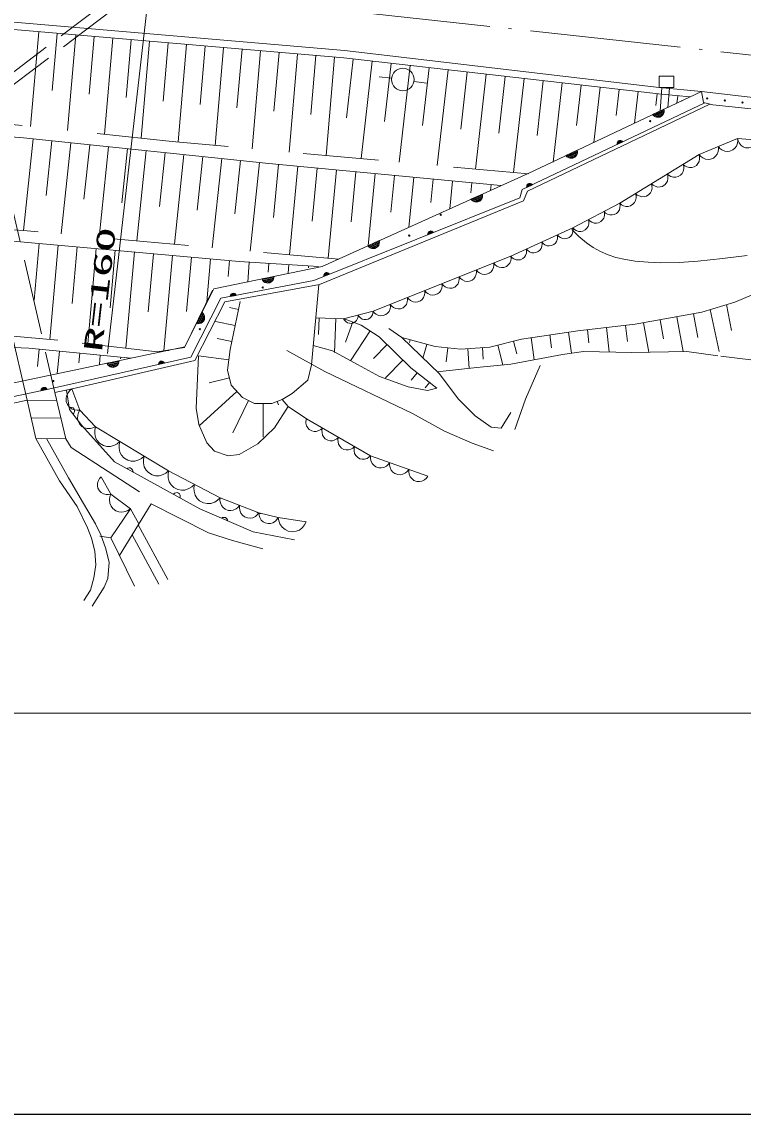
# Model space of a CAD drawing. Units: millimetres, scale not verified. Extents: x 63972 to 703972, y 2520 to 362520.
# Drawn here: x 211985 to 269367, y 187520 to 274430 of the extents above; entities that cross this region are included whole.
import ezdxf
from ezdxf.enums import TextEntityAlignment as Align

# ---------------------------------------------------------------- set-up
doc = ezdxf.new("R2010")
doc.units = ezdxf.units.MM
doc.header["$LTSCALE"] = 1000
for name, pattern in [('DASHED', [7.5, 6, -1.5]), ('DASHED_SPACED', [12, 6, -6]), ('LONG_DASHED_DOTTED', [15.25, 12, -1.5, 0.25, -1.5])]:
    doc.linetypes.add(name, pattern=pattern)
for name, color, linetype, lineweight in [('M-TTL-BAND', 7, 'Continuous', 25), ('S-BGD', 7, 'Continuous', 13), ('S-BGD-HTXT', 6, 'Continuous', 13), ('S-BMK', 2, 'LONG_DASHED_DOTTED', 13)]:
    doc.layers.add(name, color=color, linetype=linetype, lineweight=lineweight)
doc.styles.add('ＭＳ ゴシック', font='')
doc.styles.get('ＭＳ ゴシック').set_extended_font_data('MS Gothic')

# ---------------------------------------------------------------- blocks, each defined once
blk = doc.blocks.new('BUHIN6')
at = {"color": 7, "linetype": 'Continuous', "lineweight": 13}
blk.add_lwpolyline([(-588, -147), (-510, -271), (-411, -368), (-264, -469), (-117, -507), (32, -516), (214, -471), (342, -392), (453, -289), (535, -131), (574, 0), (588, 147)], dxfattribs=at)
blk = doc.blocks.new('BUHIN7')
at = {"color": 7, "linetype": 'Continuous', "lineweight": 13}
blk.add_lwpolyline([(-686, -274), (-571, -411), (-435, -512), (-241, -609), (-58, -631), (124, -618), (337, -534), (477, -418), (595, -275), (668, -71), (694, 94), (686, 274)], dxfattribs=at)
blk = doc.blocks.new('BUHIN8')
at = {"color": 7, "linetype": 'Continuous', "lineweight": 13}
blk.add_lwpolyline([(-616, -281), (-505, -402), (-376, -488), (-194, -569), (-25, -581), (141, -561), (331, -474), (455, -362), (557, -226), (615, -36), (631, 117), (616, 281)], dxfattribs=at)
blk = doc.blocks.new('BUHIN9')
at = {"color": 7, "linetype": 'Continuous', "lineweight": 13}
blk.add_lwpolyline([(-622, -327), (-500, -445), (-362, -527), (-168, -600), (8, -603), (178, -573), (371, -472), (493, -348), (590, -202), (639, -1), (647, 158), (622, 327)], dxfattribs=at)
blk = doc.blocks.new('BUHIN10')
at = {"color": 7, "linetype": 'Continuous', "lineweight": 13}
blk.add_lwpolyline([(-631, -387), (-495, -504), (-344, -580), (-135, -644), (50, -634), (228, -590), (423, -470), (543, -332), (635, -171), (673, 44), (670, 211), (631, 387)], dxfattribs=at)
blk = doc.blocks.new('BUHIN11')
at = {"color": 7, "linetype": 'Continuous', "lineweight": 13}
blk.add_lwpolyline([(-765, -323), (-634, -475), (-479, -585), (-259, -691), (-51, -711), (153, -693), (390, -593), (545, -460), (675, -297), (753, -65), (778, 121), (765, 323)], dxfattribs=at)
blk = doc.blocks.new('BUHIN12')
at = {"color": 7, "linetype": 'Continuous', "lineweight": 13}
blk.add_lwpolyline([(-818, 67), (-772, -126), (-687, -294), (-542, -487), (-370, -600), (-183, -677), (71, -697), (268, -652), (456, -568), (630, -402), (737, -250), (818, -67)], dxfattribs=at)
blk = doc.blocks.new('BUHIN17')
at = {"color": 7, "linetype": 'Continuous', "lineweight": 13}
blk.add_lwpolyline([(-970, 585), (-1032, 318), (-1029, 59), (-969, -269), (-826, -514), (-642, -724), (-341, -905), (-69, -970), (214, -982), (532, -883), (758, -761), (970, -585)], dxfattribs=at)
blk = doc.blocks.new('BUHIN18')
at = {"color": 7, "linetype": 'Continuous', "lineweight": 13}
blk.add_lwpolyline([(-1025, 536), (-1071, 260), (-1053, -4), (-971, -334), (-810, -575), (-609, -778), (-291, -944), (-10, -993), (279, -988), (597, -867), (820, -729), (1025, -536)], dxfattribs=at)
blk = doc.blocks.new('BUHIN19')
at = {"color": 7, "linetype": 'Continuous', "lineweight": 13}
blk.add_lwpolyline([(-772, 300), (-783, 100), (-749, -86), (-664, -314), (-531, -473), (-372, -602), (-133, -695), (71, -707), (277, -681), (493, -570), (641, -454), (772, -300)], dxfattribs=at)
blk = doc.blocks.new('BUHIN29')
at = {"color": 7, "linetype": 'Continuous', "lineweight": 13}
blk.add_lwpolyline([(-638, 368), (-675, 194), (-670, 25), (-626, -187), (-530, -344), (-408, -479), (-210, -593), (-33, -631), (152, -636), (357, -567), (502, -485), (638, -368)], dxfattribs=at)
blk = doc.blocks.new('BUHIN30')
at = {"color": 7, "linetype": 'Continuous', "lineweight": 13}
blk.add_lwpolyline([(-761, 271), (-766, 76), (-728, -105), (-639, -325), (-504, -476), (-346, -597), (-110, -681), (89, -688), (289, -656), (497, -542), (637, -424), (761, -271)], dxfattribs=at)
blk = doc.blocks.new('BUHIN54')
at = {"color": 7, "linetype": 'Continuous', "lineweight": 13}
for p, q in [((478, 37), (-452, -159)), ((-415, -215), (466, -30)), ((442, -99), (-363, -268)), ((-306, -320), (406, -170)), ((360, -244), (-232, -368)), ((-104, -405), (261, -328))]:
    blk.add_line(p, q, dxfattribs=at)
blk.add_lwpolyline([(489, 103), (474, -18), (438, -125), (365, -253), (270, -334), (162, -395), (11, -427), (-112, -414), (-232, -378), (-350, -291), (-429, -208), (-489, -103)], close=True, dxfattribs=at)
blk = doc.blocks.new('BUHIN57')
at = {"color": 7, "linetype": 'Continuous', "lineweight": 13}
for p, q in [((459, 138), (-407, -252)), ((-359, -299), (462, 71)), ((453, -1), (-297, -340)), ((-230, -378), (433, -79)), ((404, -160), (-147, -409)), ((-14, -418), (325, -265))]:
    blk.add_line(p, q, dxfattribs=at)
blk.add_lwpolyline([(456, 206), (467, 84), (454, -28), (411, -169), (335, -268), (243, -351), (102, -415), (-20, -429), (-145, -419), (-279, -359), (-374, -295), (-456, -206)], close=True, dxfattribs=at)
blk = doc.blocks.new('BUHIN58')
at = {"color": 7, "linetype": 'Continuous', "lineweight": 13}
for p, q in [((456, 147), (-403, -260)), ((-353, -306), (460, 80)), ((453, 7), (-290, -345)), ((-223, -382), (435, -71)), ((407, -153), (-140, -412)), ((-7, -418), (330, -259))]:
    blk.add_line(p, q, dxfattribs=at)
blk.add_lwpolyline([(452, 214), (465, 93), (455, -20), (414, -161), (340, -262), (250, -346), (110, -413), (-13, -429), (-138, -422), (-273, -364), (-369, -302), (-452, -214)], close=True, dxfattribs=at)
blk = doc.blocks.new('BUHIN66')
at = {"color": 7, "linetype": 'Continuous', "lineweight": 13}
for p, q in [((186, 142), (-232, -26)), ((-232, -59), (209, 117)), ((-226, 10), (155, 163)), ((123, 184), (-215, 49)), ((-199, 89), (82, 201)), ((16, 208), (-157, 139))]:
    blk.add_line(p, q, dxfattribs=at)
blk.add_lwpolyline([(-232, -93), (-235, -32), (-226, 24), (-202, 93), (-162, 141), (-114, 181), (-42, 209), (19, 214), (82, 206), (147, 173), (193, 139), (232, 93)], close=True, dxfattribs=at)
blk = doc.blocks.new('BUHIN67')
at = {"color": 7, "linetype": 'Continuous', "lineweight": 13}
for p, q in [((176, 153), (-230, -40)), ((-228, -74), (201, 130)), ((-227, -4), (145, 173)), ((111, 191), (-217, 35)), ((-204, 76), (69, 206)), ((3, 209), (-165, 129))]:
    blk.add_line(p, q, dxfattribs=at)
blk.add_lwpolyline([(-226, -107), (-232, -47), (-227, 9), (-207, 80), (-170, 131), (-125, 173), (-55, 206), (6, 215), (68, 211), (136, 182), (184, 151), (226, 107)], close=True, dxfattribs=at)
blk = doc.blocks.new('BUHIN122')
at = {"color": 7, "linetype": 'Continuous', "lineweight": 13}
blk.add_circle((0, 0), 896, dxfattribs=at)

msp = doc.modelspace()

# ---------------------------------------------------------------- linework, layer by layer
at = {"layer": 'M-TTL-BAND'}
msp.add_line((63972, 187520), (602972, 187520), dxfattribs=at)
at = {"layer": 'S-BGD', "linetype": 'DASHED'}
for p, q in [((209126, 268781), (255225, 303686)), ((209323, 267927), (255708, 303049)), ((203775, 292007), (214622, 244928)), ((212400, 244328), (201918, 289824)), ((235164, 248679), (236696, 248259)), ((226051, 247862), (225851, 243697)), ((236696, 248259), (238676, 247166)), ((238676, 247166), (240450, 246217)), ((240450, 246217), (242719, 245392)), ((242719, 245392), (244266, 245104)), ((244266, 245104), (244987, 245278)), ((212400, 244328), (213109, 241280)), ((212400, 244328), (214768, 244299)), ((214622, 244928), (215477, 241252)), ((225851, 243697), (226074, 242405)), ((232090, 242138), (233160, 243831)), ((212728, 242915), (215097, 242886)), ((226074, 242405), (226698, 240934)), ((230753, 240845), (232090, 242138)), ((213109, 241280), (215477, 241252)), ((226698, 240934), (227322, 240266)), ((229283, 239999), (230753, 240845)), ((227322, 240266), (228392, 239909)), ((228392, 239909), (229283, 239999))]:
    msp.add_line(p, q, dxfattribs=at)
at = {"layer": 'S-BGD'}
for p, q in [((206742, 274812), (237649, 272151)), ((237590, 271554), (206712, 274212)), ((213328, 273642), (212679, 266101)), ((214799, 273516), (214408, 268974)), ((216269, 273389), (215615, 265792)), ((217740, 273263), (217346, 268688)), ((219210, 273136), (218551, 265483)), ((220680, 273009), (220284, 268401)), ((222151, 272883), (221487, 265174)), ((223621, 272756), (223221, 268114)), ((225092, 272630), (224424, 264872)), ((226562, 272503), (226161, 267844)), ((228032, 272376), (227363, 264605)), ((229503, 272250), (229101, 267583)), ((230973, 272123), (230303, 264337)), ((237649, 272151), (262695, 269201)), ((232443, 271997), (232041, 267321)), ((233914, 271870), (233242, 264070)), ((235384, 271743), (234981, 267059)), ((236855, 271617), (236182, 263803)), ((262880, 268684), (237590, 271554)), ((238346, 271467), (237814, 266799)), ((239858, 271295), (238975, 263549)), ((241369, 271123), (240842, 266496)), ((242881, 270951), (242006, 263273)), ((244393, 270778), (243871, 266193)), ((245905, 270606), (245038, 262998)), ((247417, 270434), (246899, 265889)), ((241402, 269945), (240409, 270065)), ((243185, 269697), (244173, 269541)), ((248929, 270261), (248069, 262722)), ((250440, 270089), (249927, 265586)), ((251952, 269917), (251101, 262447)), ((253464, 269745), (252969, 265397)), ((254976, 269572), (254258, 263272)), ((263863, 270098), (262695, 270098)), ((262695, 270098), (262695, 269201)), ((263863, 269201), (263863, 270098)), ((252273, 262367), (266067, 268899)), ((256488, 269400), (256122, 266187)), ((258000, 269228), (257497, 264819)), ((259512, 269055), (259275, 266977)), ((261023, 268883), (260736, 266365)), ((262535, 268711), (262428, 267767)), ((262695, 269201), (263863, 269201)), ((266067, 268899), (262695, 269201)), ((262761, 267333), (262898, 269201)), ((265149, 268464), (262880, 268684)), ((263497, 269157), (263384, 267628)), ((266067, 268899), (303314, 264541)), ((266206, 268020), (266067, 268899)), ((266314, 267993), (251791, 261080)), ((252214, 260963), (266725, 267890)), ((264161, 268520), (264094, 267968)), ((266963, 267830), (266206, 268020)), ((288370, 265519), (266963, 267830)), ((201292, 265969), (212129, 265208)), ((212879, 265129), (212112, 257828)), ((212129, 265208), (231635, 263158)), ((265864, 263868), (268925, 265159)), ((268925, 265159), (277104, 264489)), ((214380, 264971), (213921, 260603)), ((215880, 264814), (215117, 257554)), ((217381, 264656), (216924, 260313)), ((218881, 264498), (218123, 257280)), ((220382, 264340), (219928, 260022)), ((221882, 264183), (221128, 257007)), ((223383, 264025), (222931, 259732)), ((224883, 263867), (224133, 256733)), ((226383, 263710), (225935, 259441)), ((227884, 263552), (227138, 256459)), ((229384, 263394), (228938, 259151)), ((259550, 259993), (265864, 263868)), ((230885, 263236), (230144, 256185)), ((231635, 263158), (250078, 261400)), ((232403, 263084), (232001, 258858)), ((233940, 262938), (233270, 255900)), ((235477, 262792), (235075, 258573)), ((237014, 262645), (236345, 255620)), ((238551, 262499), (238173, 258524)), ((235865, 254962), (252273, 262367)), ((240088, 262352), (239541, 256611)), ((241625, 262206), (241347, 259291)), ((243162, 262059), (242783, 258084)), ((244699, 261913), (244522, 260058)), ((246236, 261766), (246026, 259558)), ((247773, 261620), (247697, 260825)), ((249310, 261474), (249268, 261032)), ((251791, 261080), (251614, 260428)), ((251899, 260199), (252214, 260963)), ((251614, 260428), (235206, 253853)), ((235677, 253545), (251899, 260199)), ((255819, 258032), (259550, 259993)), ((206543, 257417), (229271, 255367)), ((250893, 255784), (255819, 258032)), ((213361, 256802), (212955, 252298)), ((214877, 256665), (214199, 249158)), ((216392, 256529), (215984, 252009)), ((217907, 256392), (217224, 248817)), ((219422, 256255), (219010, 251685)), ((220937, 256119), (220246, 248459)), ((222452, 255982), (222036, 251361)), ((223968, 255845), (223282, 248248)), ((225483, 255709), (225093, 251383)), ((226998, 255572), (226689, 252145)), ((239921, 251398), (250893, 255784)), ((227248, 253185), (235865, 254962)), ((228513, 255435), (228400, 254181)), ((229271, 255367), (235581, 254957)), ((230059, 255316), (229955, 253707)), ((231637, 255213), (231592, 254524)), ((233214, 255111), (233170, 254421)), ((234792, 255008), (234783, 254870)), ((235206, 253853), (227802, 252432)), ((232034, 254109), (231104, 253917)), ((231141, 253861), (232022, 254042)), ((231998, 253974), (231193, 253807)), ((231250, 253755), (231962, 253902)), ((231916, 253829), (231323, 253707)), ((224938, 248565), (227248, 253185)), ((228130, 252151), (235677, 253545)), ((231451, 253669), (231816, 253745)), ((235026, 247146), (235602, 253531)), ((268705, 252135), (271364, 253263)), ((227802, 252432), (225432, 247752)), ((225747, 247475), (228130, 252151)), ((228557, 252608), (229024, 252698)), ((229006, 252726), (228564, 252642)), ((229354, 252180), (228567, 248364)), ((228576, 252676), (228980, 252753)), ((228952, 252780), (228595, 252711)), ((228618, 252747), (228916, 252805)), ((228852, 252824), (228669, 252789)), ((266087, 251329), (268705, 252135)), ((226362, 251272), (225937, 250422)), ((226004, 250417), (226406, 251222)), ((229223, 251544), (228500, 251693)), ((237571, 250811), (239921, 251398)), ((260769, 250363), (266087, 251329)), ((265422, 251209), (265767, 249312)), ((266741, 251531), (267451, 248202)), ((268051, 251934), (268433, 249867)), ((226445, 251160), (226078, 250425)), ((226154, 250437), (226479, 251088)), ((226508, 251006), (226237, 250465)), ((226346, 250542), (226512, 250875)), ((228961, 250272), (227379, 250598)), ((235364, 250889), (237626, 250796)), ((235626, 250878), (235572, 249549)), ((236960, 250824), (236850, 248128)), ((237626, 250796), (238987, 250306)), ((238307, 250551), (237729, 248945)), ((238987, 250306), (240403, 249381)), ((256217, 249839), (260769, 250363)), ((261434, 250483), (261858, 248151)), ((262763, 250725), (263041, 249196)), ((264092, 250967), (264595, 248203)), ((239695, 249844), (238140, 247466)), ((241170, 250040), (242218, 249315)), ((251745, 249194), (256217, 249839)), ((253981, 249517), (254128, 248497)), ((255471, 249731), (255711, 248067)), ((256975, 249926), (257095, 248889)), ((258493, 250101), (258715, 248165)), ((260010, 250275), (260158, 248989)), ((202089, 248966), (212542, 248463)), ((202123, 243767), (224938, 248565)), ((228698, 249000), (227523, 249243)), ((241035, 248762), (239949, 247651)), ((240403, 249381), (242934, 246904)), ((242218, 249315), (244856, 248590)), ((242218, 249315), (245199, 246414)), ((242877, 249134), (242817, 248915)), ((244196, 248771), (243895, 247677)), ((244856, 248590), (246870, 248389)), ((249207, 248550), (251745, 249194)), ((249841, 248711), (250242, 247134)), ((251110, 249033), (251371, 248006)), ((252490, 249302), (252744, 247543)), ((212542, 248463), (220661, 247673)), ((213354, 248384), (213220, 247010)), ((225432, 247752), (214355, 245264)), ((214978, 248226), (214805, 246447)), ((216601, 248068), (216527, 247308)), ((218225, 247910), (218152, 247155)), ((219849, 247752), (219835, 247606)), ((228456, 247539), (226051, 247862)), ((228567, 248364), (228345, 246714)), ((233073, 248268), (236094, 246616)), ((245863, 248489), (245752, 247383)), ((246870, 248389), (249207, 248550)), ((247454, 248429), (247563, 246856)), ((248623, 248509), (248686, 247592)), ((215990, 245227), (225747, 247475)), ((222851, 247204), (223314, 247308)), ((223295, 247336), (222856, 247237)), ((222868, 247272), (223269, 247362)), ((223240, 247388), (222885, 247308)), ((222907, 247345), (223203, 247411)), ((223138, 247429), (222957, 247388)), ((234737, 245908), (235026, 247146)), ((242301, 247523), (240920, 246112)), ((242934, 246904), (244987, 245278)), ((253216, 247099), (252048, 244400)), ((228495, 246115), (226893, 245714)), ((228345, 246714), (228645, 245516)), ((236094, 246616), (243064, 243272)), ((243424, 246516), (242954, 245923)), ((245199, 246414), (246690, 244440)), ((214355, 245264), (202132, 242658)), ((213512, 245116), (213976, 245215)), ((213957, 245243), (213517, 245149)), ((213529, 245184), (213931, 245270)), ((213903, 245295), (213547, 245220)), ((213570, 245256), (213866, 245320)), ((213802, 245338), (213620, 245299)), ((214622, 244928), (215990, 245227)), ((215768, 243576), (215537, 245128)), ((215954, 245219), (216593, 243529)), ((228645, 245516), (229543, 244536)), ((233499, 244856), (234737, 245908)), ((244404, 245741), (244061, 245307)), ((201969, 242080), (212400, 244328)), ((229094, 245026), (226091, 242274)), ((230019, 244305), (228773, 241740)), ((229543, 244536), (230495, 244074)), ((231883, 244074), (232700, 244373)), ((232292, 244223), (232390, 243954)), ((232700, 244373), (233499, 244856)), ((232700, 244373), (233160, 243831)), ((246690, 244440), (248059, 243071)), ((252048, 244400), (251202, 241983)), ((216758, 242304), (215768, 243576)), ((216593, 243529), (217841, 242210)), ((230495, 244074), (231883, 244074)), ((231189, 244074), (231189, 241384)), ((233160, 243831), (234623, 242841)), ((250114, 242104), (250879, 243353)), ((234623, 242841), (239724, 239898)), ((243064, 243272), (245602, 241862)), ((248059, 243071), (249308, 242184)), ((219349, 239430), (216758, 242304)), ((217841, 242210), (223660, 238700)), ((245602, 241862), (247818, 240895)), ((249308, 242184), (250114, 242104)), ((214983, 237902), (213109, 241280)), ((213940, 241269), (215693, 238147)), ((215477, 241252), (215911, 240551)), ((247818, 240895), (249510, 240291)), ((215911, 240551), (221346, 237036)), ((239724, 239898), (244288, 238271)), ((226157, 235685), (219349, 239430)), ((215693, 238147), (216898, 236103)), ((218289, 238229), (219066, 236862)), ((223660, 238700), (227759, 236556)), ((216393, 235859), (214983, 237902)), ((219066, 236862), (220621, 235685)), ((227759, 236556), (230845, 235355)), ((217199, 234162), (216393, 235859)), ((216898, 236103), (217847, 234478)), ((219070, 233364), (220621, 235685)), ((222264, 236083), (219759, 231959)), ((220621, 235685), (221290, 234480)), ((222264, 236083), (226838, 233786)), ((230374, 233847), (226157, 235685)), ((230845, 235355), (232376, 235001)), ((232376, 235001), (234614, 234648)), ((217515, 233356), (217199, 234162)), ((217847, 234478), (218275, 233610)), ((221250, 234413), (223591, 230054)), ((233672, 233211), (230374, 233847)), ((217803, 232320), (217515, 233356)), ((218176, 233510), (219070, 233364)), ((218275, 233610), (218650, 232579)), ((219070, 233364), (220951, 229530)), ((220768, 233620), (222886, 229676)), ((226838, 233786), (228738, 233159)), ((228738, 233159), (231151, 232494)), ((217860, 231227), (217803, 232320)), ((218650, 232579), (218924, 231429)), ((217716, 230191), (217860, 231227)), ((218924, 231429), (218815, 230132)), ((217457, 229213), (217716, 230191)), ((218815, 230132), (218541, 229439)), ((216911, 228379), (217457, 229213)), ((218541, 229439), (217580, 227940))]:
    msp.add_line(p, q, dxfattribs=at)
at = {"layer": 'S-BGD', "linetype": 'DASHED_SPACED'}
for p, q in [((223949, 264915), (207255, 266672)), ((252300, 262338), (223949, 264915)), ((212121, 257827), (200581, 258530)), ((237192, 255543), (212121, 257827)), ((227146, 253083), (224920, 248514)), ((214845, 249099), (210979, 249451)), ((222752, 248162), (214845, 249099)), ((224920, 248514), (222752, 248162)), ((255005, 247963), (250888, 247199)), ((256672, 248208), (255005, 247963)), ((260516, 248126), (256672, 248208)), ((264879, 248208), (260516, 248126)), ((267360, 247854), (264879, 248208)), ((273549, 247117), (267360, 247854)), ((248189, 246927), (245026, 246572)), ((250888, 247199), (248189, 246927))]:
    msp.add_line(p, q, dxfattribs=at)
at = {"layer": 'S-BGD'}
for points in [[(255731, 257896), (256292, 257346), (256896, 256840), (257436, 256475), (258009, 256161), (258616, 255898), (259250, 255690), (260005, 255511), (260776, 255389), (261799, 255296), (262827, 255262), (264286, 255295), (265749, 255389), (267726, 255590), (269695, 255850)], [(215954, 245219), (215783, 245082), (215657, 244918), (215533, 244683), (215502, 244459), (215514, 244236), (215613, 243974), (215752, 243800), (215923, 243652), (216171, 243558), (216373, 243523), (216593, 243529)], [(216593, 243529), (216488, 243336), (216434, 243135), (216411, 242869), (216469, 242649), (216566, 242447), (216760, 242243), (216956, 242135), (217172, 242065), (217439, 242073), (217640, 242119), (217841, 242210)], [(218289, 238229), (218161, 238088), (218074, 237930), (218000, 237712), (218003, 237515), (218043, 237325), (218164, 237113), (218307, 236982), (218474, 236878), (218700, 236830), (218878, 236828), (219066, 236862)], [(219066, 236862), (218989, 236639), (218968, 236417), (218990, 236131), (219090, 235908), (219228, 235712), (219469, 235529), (219696, 235449), (219938, 235413), (220219, 235469), (220423, 235553), (220621, 235685)], [(230845, 235355), (230862, 235165), (230919, 234995), (231030, 234792), (231177, 234661), (231344, 234562), (231581, 234508), (231774, 234523), (231964, 234576), (232152, 234710), (232274, 234839), (232376, 235001)], [(232376, 235001), (232420, 234731), (232519, 234491), (232699, 234211), (232924, 234038), (233173, 233912), (233520, 233857), (233796, 233900), (234064, 233995), (234321, 234207), (234484, 234405), (234614, 234648)]]:
    msp.add_lwpolyline(points, dxfattribs=at)
for points in [[(232046, 254175), (232030, 254054), (231994, 253947), (231920, 253820), (231825, 253739), (231717, 253678), (231565, 253647), (231443, 253660), (231323, 253696), (231205, 253784), (231127, 253868), (231067, 253973)], [(228551, 252575), (228560, 252636), (228579, 252689), (228616, 252752), (228665, 252792), (228719, 252821), (228795, 252836), (228856, 252829), (228916, 252810), (228974, 252765), (229013, 252723), (229042, 252670)], [(226317, 251322), (226402, 251235), (226463, 251140), (226518, 251004), (226523, 250879), (226504, 250757), (226434, 250618), (226348, 250530), (226245, 250458), (226103, 250420), (225989, 250410), (225870, 250428)], [(222845, 247171), (222852, 247232), (222870, 247285), (222905, 247350), (222952, 247391), (223005, 247422), (223081, 247439), (223143, 247434), (223203, 247417), (223262, 247374), (223302, 247333), (223333, 247281)], [(213506, 245083), (213513, 245143), (213531, 245197), (213568, 245261), (213615, 245302), (213669, 245332), (213744, 245349), (213806, 245343), (213866, 245325), (213925, 245281), (213965, 245240), (213995, 245187)]]:
    msp.add_lwpolyline(points, close=True, dxfattribs=at)
for centre in [(266505, 268344), (267910, 268180), (269315, 268015), (261965, 266527), (259465, 264869), (245305, 259081), (242805, 257423), (231145, 253292), (226145, 249977), (214485, 245846)]:
    msp.add_circle(centre, 49.8, dxfattribs=at)
for centre, radius, start, end in [((264465, 268185), 49.8, 259.24238, 331.43496), ((223644, 248319), 49.8, 222.83201, 340.92005), ((215878, 243471), 298, 303.62526, 116.69828), ((220534, 238642), 298, 354.74333, 127.61976), ((224294, 236676), 298, 336.90616, 145.45694), ((228054, 234709), 298, 3.6441, 129.26543), ((230916, 235606), 298, 219.3398, 286.06596)]:
    msp.add_arc(centre, radius, start, end, dxfattribs=at)
at = {"layer": 'S-BGD-HTXT'}
for p, q in [((222118, 276999), (218799, 248054)), ((116914, 219423), (274923, 219423))]:
    msp.add_line(p, q, dxfattribs=at)
at = {"layer": 'S-BMK'}
msp.add_line((222118, 276999), (311975, 267234), dxfattribs=at)
msp.add_arc((197606, 119186), 159706, 81.17116, 111.2377, dxfattribs=at)

# ---------------------------------------------------------------- block references
at = {"layer": 'S-BGD'}
for name, p in [('BUHIN122', (242296, 269838)), ('BUHIN58', (262618, 267266)), ('BUHIN11', (268159, 264836)), ('BUHIN12', (269743, 265092)), ('BUHIN58', (255721, 264000)), ('BUHIN67', (259574, 264784)), ('BUHIN11', (266629, 264190)), ('BUHIN10', (265232, 263480)), ('BUHIN10', (263970, 262705)), ('BUHIN10', (262707, 261930)), ('BUHIN67', (252375, 261357)), ('BUHIN10', (260181, 260381)), ('BUHIN10', (261444, 261156)), ('BUHIN57', (248171, 260516)), ('BUHIN9', (258928, 259666)), ('BUHIN9', (257685, 259013)), ('BUHIN9', (256441, 258359)), ('BUHIN66', (244504, 257579)), ('BUHIN8', (253972, 257189)), ('BUHIN8', (255203, 257751)), ('BUHIN57', (239967, 256814)), ('BUHIN8', (252740, 256627)), ('BUHIN7', (250207, 255510)), ('BUHIN8', (251508, 256065)), ('BUHIN7', (247464, 254414)), ('BUHIN7', (248836, 254962)), ('BUHIN66', (236234, 254265)), ('BUHIN7', (246093, 253865)), ('BUHIN7', (243350, 252769)), ('BUHIN7', (244721, 253317)), ('BUHIN7', (241978, 252221)), ('BUHIN6', (239334, 251251)), ('BUHIN7', (240607, 251672)), ('BUHIN6', (238158, 250958)), ('BUHIN54', (219234, 247366)), ('BUHIN29', (235260, 242473)), ('BUHIN17', (218811, 241625)), ('BUHIN29', (236536, 241737)), ('BUHIN17', (220751, 240455)), ('BUHIN29', (237811, 241002)), ('BUHIN29', (239087, 240266)), ('BUHIN30', (240485, 239627)), ('BUHIN17', (222690, 239285)), ('BUHIN30', (242006, 239084)), ('BUHIN18', (224685, 238164)), ('BUHIN30', (243528, 238542)), ('BUHIN18', (226734, 237092)), ('BUHIN19', (228530, 236256)), ('BUHIN19', (230073, 235655))]:
    msp.add_blockref(name, p, dxfattribs=at)

# ---------------------------------------------------------------- texts
at = {"layer": 'S-BGD-HTXT', "style": 'ＭＳ ゴシック', "width": 2}
msp.add_text('R=160', height=1466, rotation=83.5, dxfattribs=at).set_placement((218784, 248051), align=Align.BOTTOM_LEFT)

doc.saveas('drawing.dxf')
